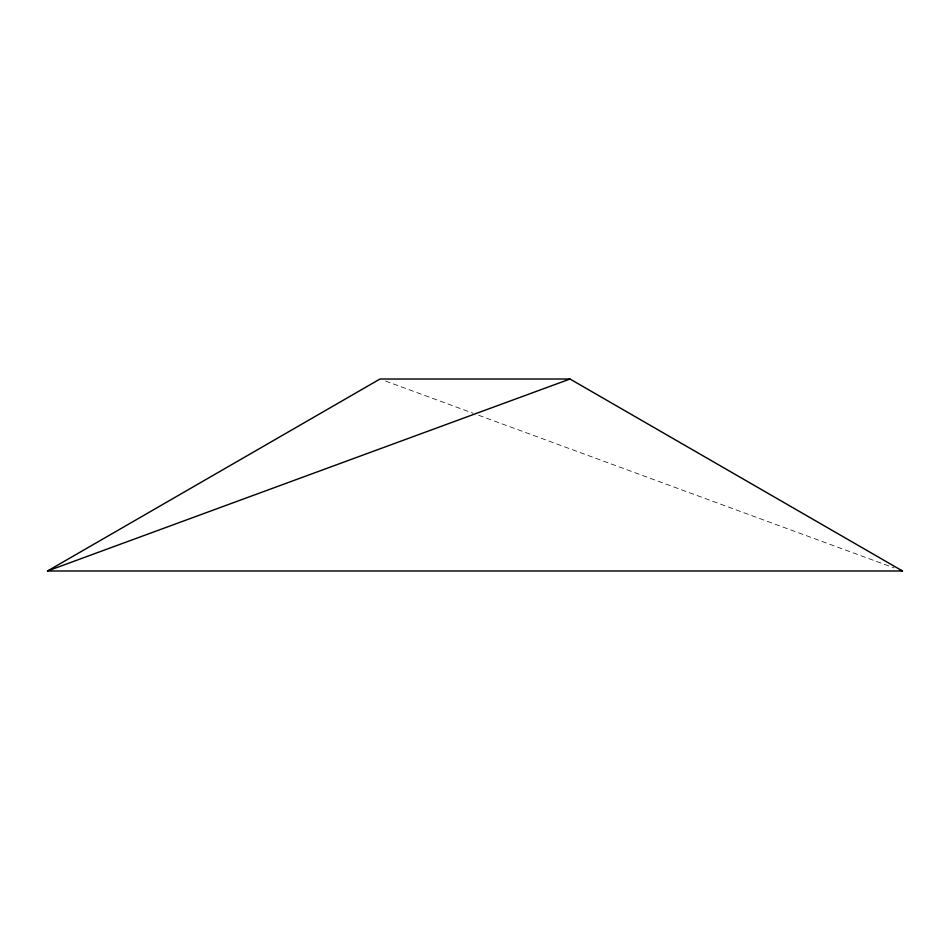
<?xml version="1.0" encoding="UTF-8"?>
<svg xmlns="http://www.w3.org/2000/svg" width="950" height="950" viewBox="0 0 950 950"><rect width="100%" height="100%" fill="white"/><g stroke="black" fill="none" stroke-linecap="round" stroke-linejoin="round"><path stroke-width="0.71" stroke-dasharray="4.75 3.56" d="M385.558 381.057L473.1 413.226M478.669 415.269L894.164 567.922"/><path stroke-width="1.43" d="M47.5 570.986L380 379.014L570 379.014L902.5 570.986L47.5 570.986L570 379.014M899.721 569.964L902.5 570.986"/></g></svg>
